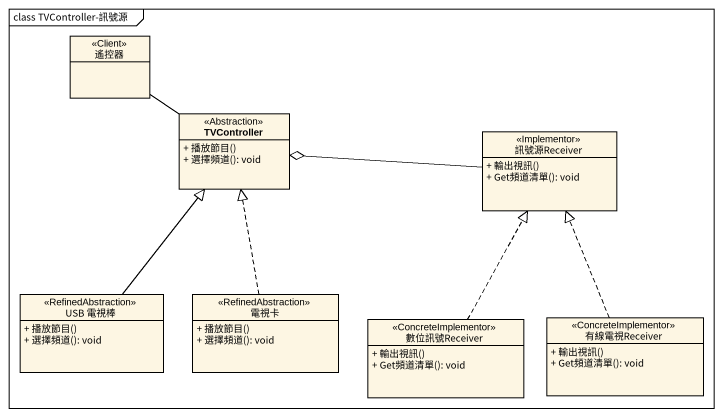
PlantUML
@startuml
mainframe class TVController-訊號源
hide circle
hide empty members
skinparam classAttributeIconSize 0
class 遙控器 <<Client>>
class TVController <<Abstraction>> {
  + 播放節目()
  {abstract} + 選擇頻道(): void
}
interface 訊號源Receiver <<Implementor>> {
  + 輸出視訊()
  + Get頻道清單(): void
}
class "USB 電視棒" as USB_電視棒 <<RefinedAbstraction>> {
  + 播放節目()
  + 選擇頻道(): void
}
class 電視卡 <<RefinedAbstraction>> {
  + 播放節目()
  + 選擇頻道(): void
}
class 數位訊號Receiver <<ConcreteImplementor>> {
  + 輸出視訊()
  + Get頻道清單(): void
}
class 有線電視Receiver <<ConcreteImplementor>> {
  + 輸出視訊()
  + Get頻道清單(): void
}
遙控器 -- TVController
訊號源Receiver -left-o TVController
USB_電視棒 -up-|> TVController
電視卡 .up.|> TVController
數位訊號Receiver .up.|> 訊號源Receiver
有線電視Receiver .up.|> 訊號源Receiver
@enduml
